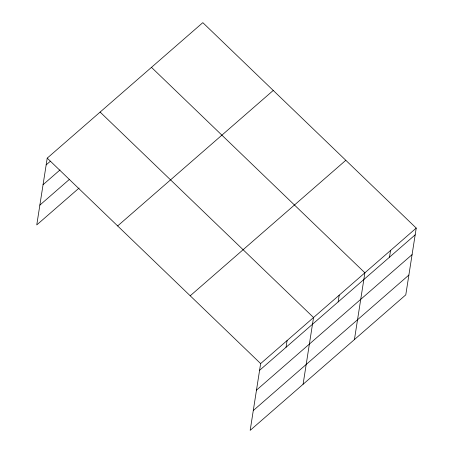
<?xml version="1.0" encoding="UTF-8"?>
<svg xmlns="http://www.w3.org/2000/svg" width="453" height="453" viewBox="0 0 453 453"><rect width="100%" height="100%" fill="white"/><g stroke="black" fill="none" stroke-linecap="round" stroke-linejoin="round"><path stroke-width="0.68" d="M416.233 228.091L260.639 363.583L250.181 430.35L405.78 294.858L416.233 228.091L202.819 22.65L47.22 158.142L36.767 224.909L79.088 188.057M286.036 347.292L287.089 340.548M303.085 384.28L313.538 317.519L100.124 112.078M338.159 301.902L339.212 295.158M354.433 339.569L364.886 272.802L151.472 67.361M389.506 257.185L390.56 250.447M46.166 164.886L50.396 161.2M43.063 184.694L59.994 169.954M39.87 205.101L69.496 179.303M117.65 225.939L273.244 90.447M190.209 295.792L345.809 160.294M259.58 370.328L415.18 234.83M256.483 390.135L412.077 254.637M253.284 410.543L408.883 275.045M47.22 158.142L260.639 363.583"/></g></svg>
